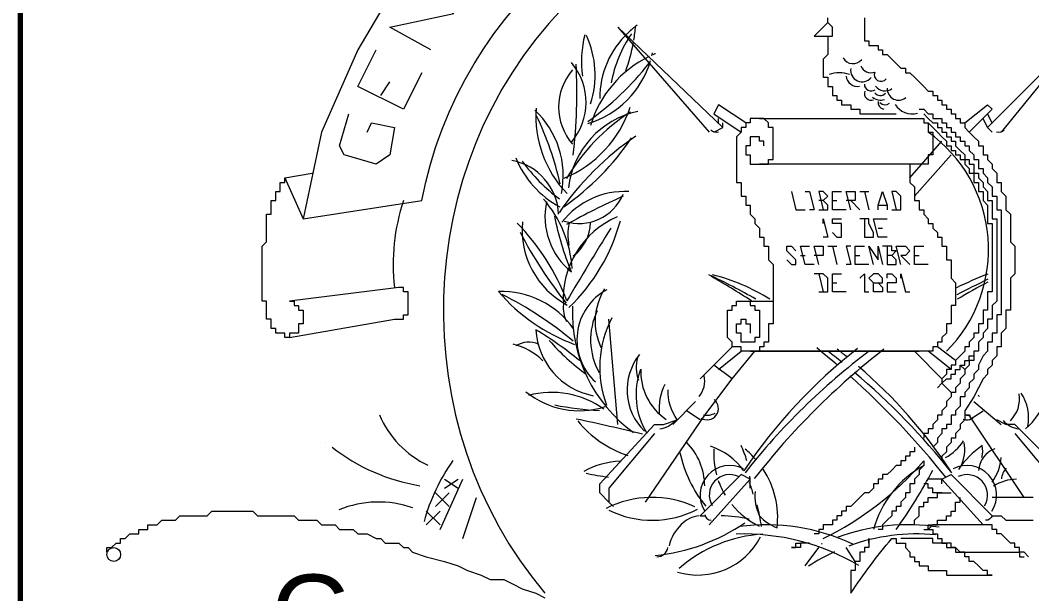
# Model space of a CAD drawing. Header units: millimetres. Extents: x 2303 to 2390, y 1702 to 1834.
# Drawn here: x 2315.288 to 2319.044, y 1825.495 to 1827.623 of the extents above; entities that cross this region are included whole.
import ezdxf

# ---------------------------------------------------------------- set-up
doc = ezdxf.new("R2010")
doc.units = ezdxf.units.MM
doc.layers.add('PDF_0', color=7, linetype='Continuous')
doc.layers.add('PDF_Text', color=7, linetype='Continuous')
doc.styles.add('PDF TimesNewRomanPS-BoldMT', font='arial.ttf')

msp = doc.modelspace()

# ---------------------------------------------------------------- linework, layer by layer
at = {"layer": 'PDF_0', "lineweight": 70}
msp.add_lwpolyline([(2315.2881, 1829.7323), (2315.2881, 1705.775), (2385.6706, 1705.775), (2385.6706, 1829.7323)], close=True, dxfattribs=at)
at = {"layer": 'PDF_0', "lineweight": 9}
msp.add_lwpolyline([(2319.8458, 1826.9536), (2320.3033, 1826.8858), (2320.2186, 1827.2077), (2320.1, 1827.5127), (2319.9306, 1827.8008), (2319.7103, 1828.0549), (2319.4731, 1828.2582), (2319.6764, 1828.5801), (2319.3714, 1828.7665), (2319.0326, 1828.9021), (2318.6767, 1829.0037), (2318.3209, 1829.0207), (2317.9482, 1829.0037), (2317.5924, 1828.9021), (2317.2705, 1828.7665), (2316.9485, 1828.5801), (2317.1688, 1828.2582), (2316.9146, 1828.0549), (2316.7113, 1827.8008), (2316.5419, 1827.5127), (2316.4063, 1827.2077), (2316.3386, 1826.8858), (2316.7791, 1826.9536, -0.825154)], format="xyb", close=True, dxfattribs=at)
for points in [[(2316.813, 1827.5127), (2316.6605, 1827.5974), (2316.8977, 1827.6483), (2316.7283, 1827.733)], [(2318.2871, 1827.6144), (2318.2871, 1827.6313)], [(2318.4226, 1827.6313), (2318.4226, 1827.6144), (2318.4226, 1827.5974), (2318.4226, 1827.5805), (2318.4226, 1827.5636), (2318.4226, 1827.5466), (2318.4395, 1827.5466), (2318.4395, 1827.5297), (2318.4565, 1827.5297), (2318.4734, 1827.5297), (2318.4734, 1827.5127), (2318.4904, 1827.5127), (2318.4904, 1827.4958), (2318.5073, 1827.4958), (2318.5243, 1827.4788), (2318.5412, 1827.4619), (2318.5581, 1827.4449), (2318.5751, 1827.4449), (2318.5751, 1827.428), (2318.592, 1827.428), (2318.609, 1827.4111), (2318.6259, 1827.3941), (2318.6429, 1827.3772), (2318.6598, 1827.3602), (2318.6767, 1827.3602), (2318.6767, 1827.3433), (2318.6937, 1827.3433), (2318.6937, 1827.3263), (2318.7106, 1827.3263), (2318.7106, 1827.3094), (2318.7276, 1827.3094), (2318.7276, 1827.2925), (2318.7445, 1827.2925), (2318.7445, 1827.2755), (2318.7615, 1827.2755), (2318.7615, 1827.2586), (2318.7784, 1827.2586), (2318.7784, 1827.2416), (2318.7954, 1827.2416), (2318.7954, 1827.2247), (2318.8123, 1827.2077), (2318.8292, 1827.1908), (2318.8462, 1827.1739), (2318.8462, 1827.1569), (2318.8631, 1827.1569), (2318.8631, 1827.14), (2318.8631, 1827.123), (2318.8801, 1827.123), (2318.8801, 1827.1061), (2318.897, 1827.0891), (2318.897, 1827.0722), (2318.914, 1827.0553), (2318.914, 1827.0383), (2318.914, 1827.0214), (2318.9309, 1827.0214), (2318.9309, 1827.0044), (2318.9309, 1826.9875), (2318.9478, 1826.9705), (2318.9478, 1826.9536), (2318.9478, 1826.9366), (2318.9478, 1826.9197), (2318.9648, 1826.9028), (2318.9648, 1826.8858), (2318.9648, 1826.8689), (2318.9648, 1826.8519), (2318.9648, 1826.835), (2318.9648, 1826.818), (2318.9648, 1826.8011), (2318.9817, 1826.7842), (2318.9817, 1826.7672), (2318.9817, 1826.7503), (2318.9817, 1826.7333), (2318.9817, 1826.7164), (2318.9817, 1826.6994), (2318.9817, 1826.6825), (2318.9648, 1826.6656), (2318.9648, 1826.6486), (2318.9648, 1826.6317), (2318.9648, 1826.6147), (2318.9648, 1826.5978), (2318.9648, 1826.5808), (2318.9648, 1826.5639), (2318.9648, 1826.547), (2318.9478, 1826.547), (2318.9478, 1826.53), (2318.9478, 1826.5131), (2318.9478, 1826.4961), (2318.9478, 1826.4792), (2318.9309, 1826.4622), (2318.9309, 1826.4453), (2318.9309, 1826.4283), (2318.9309, 1826.4114), (2318.914, 1826.4114), (2318.914, 1826.3945), (2318.914, 1826.3775), (2318.897, 1826.3606), (2318.897, 1826.3436), (2318.8801, 1826.3267), (2318.8801, 1826.3097), (2318.8631, 1826.2928), (2318.8462, 1826.2589), (2318.8292, 1826.225), (2318.7954, 1826.1742), (2318.7954, 1826.1573), (2318.7954, 1826.1403), (2318.7784, 1826.1234), (2318.7784, 1826.1064), (2318.7615, 1826.0895), (2318.7615, 1826.0725), (2318.7445, 1826.0725), (2318.7445, 1826.0556), (2318.7276, 1826.0387), (2318.7276, 1826.0217), (2318.7106, 1826.0048), (2318.7106, 1825.9878)], [(2317.8635, 1827.2077), (2317.8974, 1827.2247), (2317.5077, 1827.5974), (2317.8465, 1827.2077)], [(2318.2871, 1827.5636), (2318.2871, 1827.5466), (2318.2871, 1827.5297), (2318.2871, 1827.5127), (2318.2871, 1827.4958), (2318.2701, 1827.4788), (2318.2701, 1827.4619), (2318.2701, 1827.4449), (2318.2701, 1827.428), (2318.2701, 1827.4111), (2318.2871, 1827.4111), (2318.2871, 1827.3941), (2318.2871, 1827.3772), (2318.304, 1827.3772), (2318.304, 1827.3602), (2318.304, 1827.3433), (2318.3209, 1827.3433), (2318.3209, 1827.3263), (2318.3379, 1827.3263), (2318.3379, 1827.3094), (2318.3548, 1827.3094), (2318.3718, 1827.3094), (2318.3718, 1827.2925), (2318.3887, 1827.2925), (2318.4057, 1827.2925), (2318.4057, 1827.2755), (2318.4226, 1827.2755), (2318.4395, 1827.2755), (2318.4565, 1827.2755), (2318.4734, 1827.2755), (2318.4904, 1827.2755), (2318.5073, 1827.2755), (2318.5243, 1827.2755), (2318.5412, 1827.2755)], [(2316.7791, 1827.428), (2316.7113, 1827.2925), (2316.5419, 1827.3772), (2316.6097, 1827.5127)], [(2318.897, 1827.2077), (2318.8801, 1827.2247), (2319.0834, 1827.428)], [(2316.6266, 1827.3433), (2316.6605, 1827.3941)], [(2319.0834, 1827.3941), (2318.9309, 1827.2077)], [(2317.9821, 1827.2416), (2317.8804, 1827.3094), (2317.8635, 1827.2755), (2317.9651, 1827.2077)], [(2318.7954, 1827.2416), (2318.8801, 1827.3094), (2318.897, 1827.2925), (2318.8123, 1827.2077)], [(2316.5758, 1827.2077), (2316.5927, 1827.2416), (2316.6774, 1827.2247), (2316.6605, 1827.123), (2316.6097, 1827.0891), (2316.4911, 1827.123), (2316.4741, 1827.1569), (2316.508, 1827.2755)], [(2318.6259, 1827.2925), (2318.6429, 1827.2925), (2318.6598, 1827.2755), (2318.6767, 1827.2755), (2318.6767, 1827.2586), (2318.6937, 1827.2586), (2318.7106, 1827.2586), (2318.7106, 1827.2416), (2318.7276, 1827.2416), (2318.7276, 1827.2247), (2318.7445, 1827.2247), (2318.7445, 1827.2077), (2318.7615, 1827.2077), (2318.7615, 1827.1908), (2318.7784, 1827.1908), (2318.7784, 1827.1739), (2318.7954, 1827.1739), (2318.7954, 1827.1569), (2318.8123, 1827.1569), (2318.8123, 1827.14), (2318.8292, 1827.123), (2318.8292, 1827.1061), (2318.8462, 1827.1061), (2318.8462, 1827.0891), (2318.8462, 1827.0722), (2318.8631, 1827.0722), (2318.8631, 1827.0553), (2318.8801, 1827.0383), (2318.8801, 1827.0214), (2318.897, 1827.0044), (2318.897, 1826.9875), (2318.897, 1826.9705), (2318.914, 1826.9705), (2318.914, 1826.9536), (2318.914, 1826.9366), (2318.914, 1826.9197), (2318.9309, 1826.9197), (2318.9309, 1826.9028), (2318.9309, 1826.8858), (2318.9309, 1826.8689), (2318.9309, 1826.8519), (2318.9309, 1826.835), (2318.9309, 1826.818), (2318.9309, 1826.8011), (2318.9309, 1826.7842), (2318.9309, 1826.7672), (2318.9309, 1826.7503), (2318.9309, 1826.7333), (2318.9309, 1826.7164), (2318.9309, 1826.6994), (2318.9309, 1826.6825), (2318.9309, 1826.6656), (2318.9309, 1826.6486), (2318.9309, 1826.6317), (2318.9309, 1826.6147), (2318.9309, 1826.5978), (2318.9309, 1826.5808), (2318.9309, 1826.5639), (2318.9309, 1826.547), (2318.9309, 1826.53), (2318.914, 1826.53), (2318.914, 1826.5131), (2318.914, 1826.4961), (2318.914, 1826.4792), (2318.914, 1826.4622), (2318.897, 1826.4622), (2318.897, 1826.4453), (2318.897, 1826.4283), (2318.8801, 1826.4283), (2318.8801, 1826.4114), (2318.8801, 1826.3945), (2318.8631, 1826.3775), (2318.8462, 1826.3436), (2318.8462, 1826.3267), (2318.8292, 1826.3097), (2318.8292, 1826.2928), (2318.8123, 1826.2759), (2318.8123, 1826.2589), (2318.7954, 1826.242), (2318.7954, 1826.225), (2318.7784, 1826.225), (2318.7784, 1826.2081), (2318.7784, 1826.1911), (2318.7615, 1826.1742), (2318.7615, 1826.1573), (2318.7445, 1826.1573), (2318.7445, 1826.1403), (2318.7445, 1826.1234), (2318.7276, 1826.1234), (2318.7276, 1826.1064), (2318.7106, 1826.1064), (2318.7106, 1826.0895), (2318.6937, 1826.0725), (2318.6937, 1826.0556), (2318.6767, 1826.0387)], [(2318.6429, 1827.2755), (2318.6598, 1827.2586), (2318.6767, 1827.2416), (2318.6937, 1827.2416), (2318.6937, 1827.2247), (2318.7106, 1827.2247), (2318.7106, 1827.2077), (2318.7276, 1827.2077), (2318.7276, 1827.1908), (2318.7445, 1827.1908), (2318.7445, 1827.1739), (2318.7615, 1827.1739), (2318.7615, 1827.1569), (2318.7784, 1827.14), (2318.7954, 1827.123), (2318.7954, 1827.1061), (2318.8123, 1827.1061), (2318.8123, 1827.0891), (2318.8292, 1827.0891), (2318.8292, 1827.0722), (2318.8292, 1827.0553), (2318.8462, 1827.0553), (2318.8462, 1827.0383), (2318.8631, 1827.0214), (2318.8631, 1827.0044), (2318.8801, 1826.9875), (2318.8801, 1826.9705), (2318.8801, 1826.9536), (2318.897, 1826.9536), (2318.897, 1826.9366), (2318.897, 1826.9197), (2318.897, 1826.9028), (2318.897, 1826.8858), (2318.914, 1826.8858), (2318.914, 1826.8689), (2318.914, 1826.8519), (2318.914, 1826.835), (2318.914, 1826.818), (2318.914, 1826.8011), (2318.914, 1826.7842), (2318.914, 1826.7672), (2318.914, 1826.7503), (2318.914, 1826.7333), (2318.914, 1826.7164), (2318.914, 1826.6994), (2318.914, 1826.6825), (2318.914, 1826.6656), (2318.914, 1826.6486), (2318.914, 1826.6317), (2318.914, 1826.6147), (2318.914, 1826.5978), (2318.914, 1826.5808), (2318.897, 1826.5639), (2318.897, 1826.547), (2318.897, 1826.53), (2318.897, 1826.5131), (2318.8801, 1826.5131), (2318.8801, 1826.4961), (2318.8801, 1826.4792), (2318.8631, 1826.4622), (2318.8631, 1826.4453), (2318.8462, 1826.4283), (2318.8462, 1826.4114), (2318.8462, 1826.3945), (2318.8292, 1826.3945), (2318.8292, 1826.3775), (2318.8292, 1826.3606), (2318.8123, 1826.3606), (2318.8123, 1826.3436), (2318.7954, 1826.3267), (2318.7954, 1826.3097), (2318.7784, 1826.2928), (2318.7784, 1826.2759), (2318.7615, 1826.2589), (2318.7615, 1826.242), (2318.7445, 1826.242), (2318.7445, 1826.225), (2318.7276, 1826.2081), (2318.7276, 1826.1911), (2318.7106, 1826.1742), (2318.7106, 1826.1573), (2318.6937, 1826.1573), (2318.6937, 1826.1403), (2318.6767, 1826.1234), (2318.6767, 1826.1064), (2318.6598, 1826.1064), (2318.6598, 1826.0895), (2318.6429, 1826.0895), (2318.6429, 1826.0725)], [(2318.897, 1827.2416), (2318.8801, 1827.2755)], [(2317.8804, 1827.2416), (2317.8804, 1827.2586)], [(2317.8974, 1827.2247), (2317.8974, 1827.2416)], [(2318.0498, 1827.1569), (2318.0498, 1827.1739), (2318.0329, 1827.1739), (2318.0329, 1827.1908), (2318.016, 1827.1908), (2317.999, 1827.1908), (2317.999, 1827.1739), (2317.999, 1827.1569), (2317.9821, 1827.1569), (2317.9821, 1827.14), (2317.9821, 1827.123), (2317.999, 1827.123), (2317.999, 1827.1061), (2317.999, 1827.0891), (2318.016, 1827.0891), (2318.0329, 1827.0891), (2318.0498, 1827.0891), (2318.0668, 1827.0891), (2318.0668, 1827.1061), (2318.0837, 1827.1061), (2318.0837, 1827.123), (2318.0837, 1827.14), (2318.0837, 1827.1569), (2318.0837, 1827.1739), (2318.0837, 1827.1908), (2318.0837, 1827.2077), (2318.0837, 1827.2247), (2318.0668, 1827.2247), (2318.0668, 1827.2416), (2318.0498, 1827.2586), (2318.0329, 1827.2586), (2318.016, 1827.2586), (2317.999, 1827.2586), (2317.999, 1827.2416), (2317.9821, 1827.2416), (2317.9821, 1827.2247), (2317.9651, 1827.2247), (2317.9651, 1827.2077), (2317.9482, 1827.1908), (2317.9482, 1827.1739), (2317.9482, 1827.1569), (2317.9482, 1827.14), (2317.9482, 1827.123), (2317.9482, 1827.1061), (2317.9482, 1827.0891), (2317.9482, 1827.0722), (2317.9482, 1827.0553), (2317.9482, 1827.0383), (2317.9482, 1827.0214), (2317.9651, 1827.0214), (2317.9651, 1827.0044), (2317.9651, 1826.9875), (2317.9651, 1826.9705), (2317.9821, 1826.9705), (2317.9821, 1826.9536), (2317.9821, 1826.9366), (2317.999, 1826.9366), (2317.999, 1826.9197), (2317.999, 1826.9028), (2318.016, 1826.8858), (2318.016, 1826.8689), (2318.0329, 1826.8519), (2318.0329, 1826.835), (2318.0329, 1826.818), (2318.0498, 1826.818), (2318.0498, 1826.8011), (2318.0498, 1826.7842), (2318.0668, 1826.7842), (2318.0668, 1826.7672), (2318.0668, 1826.7503), (2318.0668, 1826.7333), (2318.0837, 1826.7164), (2318.0837, 1826.6994), (2318.0837, 1826.6825), (2318.0837, 1826.6656), (2318.0837, 1826.6486), (2318.0837, 1826.6317), (2318.0837, 1826.6147), (2318.0837, 1826.5978), (2318.0837, 1826.5808), (2318.0837, 1826.5639), (2318.0837, 1826.547), (2318.0837, 1826.53), (2318.0837, 1826.5131), (2318.0837, 1826.4961), (2318.0668, 1826.4961), (2318.0668, 1826.4792), (2318.0668, 1826.4622), (2318.0668, 1826.4453), (2318.0668, 1826.4283), (2318.0498, 1826.4283), (2318.0498, 1826.4114), (2318.0329, 1826.4114), (2318.0329, 1826.3945), (2318.016, 1826.3945), (2317.999, 1826.3945), (2317.9821, 1826.3945), (2317.9651, 1826.3945), (2317.9651, 1826.4114), (2317.9482, 1826.4114), (2317.9312, 1826.4114), (2317.9312, 1826.4283), (2317.9143, 1826.4453), (2317.9143, 1826.4622), (2317.9143, 1826.4792), (2317.9143, 1826.4961), (2317.9143, 1826.5131), (2317.9143, 1826.53), (2317.9143, 1826.547), (2317.9312, 1826.547), (2317.9312, 1826.5639), (2317.9482, 1826.5639), (2317.9482, 1826.5808), (2317.9651, 1826.5808), (2317.9821, 1826.5808), (2317.999, 1826.5808), (2317.999, 1826.5639), (2318.016, 1826.5639), (2318.016, 1826.547), (2318.0329, 1826.547), (2318.0329, 1826.53), (2318.0329, 1826.5131), (2318.0329, 1826.4961), (2318.0329, 1826.4792), (2318.0329, 1826.4622), (2318.0329, 1826.4453), (2318.016, 1826.4453), (2318.016, 1826.4283), (2317.999, 1826.4283), (2317.9821, 1826.4283), (2317.9651, 1826.4283), (2317.9651, 1826.4453), (2317.9651, 1826.4622), (2317.9482, 1826.4622), (2317.9482, 1826.4792), (2317.9482, 1826.4961), (2317.9651, 1826.4961), (2317.9651, 1826.5131), (2317.9821, 1826.5131), (2317.9821, 1826.4961), (2317.999, 1826.4961), (2317.999, 1826.4792), (2317.999, 1826.4622)], [(2318.0329, 1827.2586), (2318.609, 1827.2586), (2318.6259, 1827.2586), (2318.6429, 1827.2586), (2318.6429, 1827.2416), (2318.6598, 1827.2416), (2318.6598, 1827.2247), (2318.6598, 1827.2077), (2318.6767, 1827.2077), (2318.6767, 1827.1908), (2318.6767, 1827.1739), (2318.6767, 1827.1569), (2318.6767, 1827.14), (2318.6767, 1827.123), (2318.6598, 1827.123), (2318.6598, 1827.1061), (2318.6598, 1827.0891), (2318.6429, 1827.0891), (2318.6259, 1827.0891), (2318.0329, 1827.0891)], [(2318.6598, 1827.2416), (2318.6767, 1827.2247), (2318.6937, 1827.2077), (2318.7106, 1827.1908), (2318.7276, 1827.1739), (2318.7276, 1827.1569), (2318.7445, 1827.1569), (2318.7445, 1827.14), (2318.7615, 1827.14), (2318.7615, 1827.123), (2318.7784, 1827.123), (2318.7784, 1827.1061), (2318.7954, 1827.1061), (2318.7954, 1827.0891), (2318.8123, 1827.0722), (2318.8123, 1827.0553), (2318.8292, 1827.0553), (2318.8292, 1827.0383), (2318.8292, 1827.0214), (2318.8462, 1827.0214), (2318.8462, 1827.0044), (2318.8462, 1826.9875), (2318.8631, 1826.9875), (2318.8631, 1826.9705), (2318.8631, 1826.9536), (2318.8801, 1826.9366), (2318.8801, 1826.9197), (2318.8801, 1826.9028), (2318.8801, 1826.8858), (2318.8801, 1826.8689), (2318.897, 1826.8689), (2318.897, 1826.8519), (2318.897, 1826.835), (2318.897, 1826.818), (2318.897, 1826.8011), (2318.897, 1826.7842), (2318.897, 1826.7672), (2318.897, 1826.7503), (2318.897, 1826.7333), (2318.897, 1826.7164), (2318.897, 1826.6994), (2318.897, 1826.6825), (2318.897, 1826.6656), (2318.897, 1826.6486), (2318.897, 1826.6317), (2318.897, 1826.6147), (2318.8801, 1826.6147), (2318.8801, 1826.5978), (2318.8801, 1826.5808), (2318.8801, 1826.5639), (2318.8801, 1826.547), (2318.8631, 1826.547), (2318.8631, 1826.53), (2318.8631, 1826.5131), (2318.8631, 1826.4961), (2318.8462, 1826.4961), (2318.8462, 1826.4792), (2318.8462, 1826.4622), (2318.8292, 1826.4622), (2318.8292, 1826.4453), (2318.8123, 1826.4283), (2318.8123, 1826.4114), (2318.7954, 1826.4114), (2318.7954, 1826.3945), (2318.7784, 1826.3775), (2318.7615, 1826.3606), (2318.7615, 1826.3436), (2318.7445, 1826.3436), (2318.7445, 1826.3267), (2318.7276, 1826.3267), (2318.7276, 1826.3097), (2318.7106, 1826.2928), (2318.7106, 1826.2759), (2318.6937, 1826.2589), (2318.7106, 1826.2759), (2318.7276, 1826.2928), (2318.7445, 1826.2928), (2318.7445, 1826.3097), (2318.7615, 1826.3097), (2318.7615, 1826.3267), (2318.7784, 1826.3267), (2318.7784, 1826.3436), (2318.7954, 1826.3436), (2318.7954, 1826.3606), (2318.8123, 1826.3606), (2318.8123, 1826.3775), (2318.8292, 1826.3775)], [(2318.8801, 1827.2247), (2318.8631, 1827.2586)], [(2318.592, 1827.0383), (2318.7106, 1827.1739)], [(2318.609, 1826.9705), (2318.7445, 1827.123)], [(2318.592, 1827.0891), (2318.592, 1827.0722), (2318.592, 1827.0553), (2318.592, 1827.0383), (2318.592, 1827.0214), (2318.609, 1827.0044), (2318.609, 1826.9875), (2318.609, 1826.9705), (2318.609, 1826.9536), (2318.6259, 1826.9536), (2318.6259, 1826.9366), (2318.6259, 1826.9197), (2318.6429, 1826.9197), (2318.6429, 1826.9028), (2318.6598, 1826.8858), (2318.6598, 1826.8689), (2318.6767, 1826.8689), (2318.6767, 1826.8519), (2318.6937, 1826.835), (2318.6937, 1826.818), (2318.7106, 1826.818), (2318.7106, 1826.8011), (2318.7106, 1826.7842), (2318.7276, 1826.7842), (2318.7276, 1826.7672), (2318.7276, 1826.7503), (2318.7276, 1826.7333), (2318.7445, 1826.7333), (2318.7445, 1826.7164), (2318.7445, 1826.6994), (2318.7445, 1826.6825), (2318.7445, 1826.6656), (2318.7615, 1826.6486), (2318.7615, 1826.6317), (2318.7615, 1826.6147), (2318.7615, 1826.5978), (2318.7615, 1826.5808), (2318.7615, 1826.5639), (2318.7445, 1826.5639), (2318.7445, 1826.547), (2318.7445, 1826.53), (2318.7445, 1826.5131), (2318.7445, 1826.4961), (2318.7276, 1826.4961), (2318.7276, 1826.4792), (2318.7276, 1826.4622), (2318.7106, 1826.4453), (2318.7106, 1826.4283), (2318.6937, 1826.4283), (2318.6937, 1826.4114), (2318.6767, 1826.4114), (2318.6767, 1826.3945), (2318.6598, 1826.3945), (2318.6429, 1826.3945), (2318.6259, 1826.3945)], [(2316.2708, 1827.0383), (2316.3725, 1827.0553)], [(2316.2877, 1826.4453), (2316.6774, 1826.5131), (2316.6944, 1826.5131), (2316.7113, 1826.5131), (2316.7113, 1826.53), (2316.7283, 1826.53), (2316.7283, 1826.547), (2316.7283, 1826.5639), (2316.7283, 1826.5808), (2316.7283, 1826.5978), (2316.7283, 1826.6147), (2316.7113, 1826.6147), (2316.7113, 1826.6317), (2316.6944, 1826.6317), (2316.2877, 1826.5808), (2316.3047, 1826.5808), (2316.3047, 1826.5639), (2316.3216, 1826.5639), (2316.3216, 1826.547), (2316.3386, 1826.547), (2316.3386, 1826.53), (2316.3386, 1826.5131), (2316.3386, 1826.4961), (2316.3216, 1826.4961), (2316.3216, 1826.4792), (2316.3216, 1826.4622), (2316.3047, 1826.4622), (2316.2877, 1826.4622), (2316.2877, 1826.4453), (2316.2708, 1826.4453), (2316.2708, 1826.4622), (2316.2539, 1826.4622), (2316.2369, 1826.4622), (2316.2369, 1826.4792), (2316.22, 1826.4792), (2316.22, 1826.4961), (2316.22, 1826.5131), (2316.203, 1826.5131), (2316.203, 1826.53), (2316.203, 1826.547), (2316.203, 1826.5639), (2316.203, 1826.5808), (2316.1861, 1826.5808), (2316.1861, 1826.5978), (2316.1861, 1826.6147), (2316.1861, 1826.6317), (2316.1861, 1826.6486), (2316.1861, 1826.6656), (2316.1861, 1826.6825), (2316.1861, 1826.6994), (2316.1861, 1826.7164), (2316.1861, 1826.7333), (2316.1861, 1826.7503), (2316.1861, 1826.7672), (2316.1861, 1826.7842), (2316.203, 1826.8011), (2316.203, 1826.818), (2316.203, 1826.835), (2316.203, 1826.8519), (2316.203, 1826.8689), (2316.203, 1826.8858), (2316.203, 1826.9028), (2316.22, 1826.9028), (2316.22, 1826.9197), (2316.22, 1826.9366), (2316.22, 1826.9536), (2316.2369, 1826.9536), (2316.2369, 1826.9705), (2316.2369, 1826.9875), (2316.2539, 1826.9875), (2316.2539, 1827.0044), (2316.2539, 1827.0214), (2316.2708, 1827.0214), (2316.2708, 1827.0383), (2316.3386, 1826.8858)], [(2318.1515, 1826.9875), (2318.1685, 1826.9197), (2318.2023, 1826.9197)], [(2318.2023, 1826.9875), (2318.2193, 1826.9875), (2318.2362, 1826.9197), (2318.2193, 1826.9197)], [(2318.2701, 1826.9536), (2318.2871, 1826.9705), (2318.2701, 1826.9875), (2318.2532, 1826.9875), (2318.2701, 1826.9197)], [(2318.3548, 1826.9197), (2318.304, 1826.9197), (2318.304, 1826.9875), (2318.3379, 1826.9875)], [(2318.3718, 1826.9197), (2318.3548, 1826.9875), (2318.3887, 1826.9875), (2318.3887, 1826.9705), (2318.3887, 1826.9536), (2318.3548, 1826.9536)], [(2318.4057, 1826.9875), (2318.4395, 1826.9875)], [(2318.4226, 1826.9875), (2318.4395, 1826.9197)], [(2318.4734, 1826.9197), (2318.4734, 1826.9366), (2318.4904, 1826.9875), (2318.5073, 1826.9366), (2318.5073, 1826.9197)], [(2318.5243, 1826.9197), (2318.5581, 1826.9197), (2318.5581, 1826.9366), (2318.5581, 1826.9705), (2318.5412, 1826.9875), (2318.5243, 1826.9875), (2318.5412, 1826.9197)], [(2318.2532, 1826.9197), (2318.2871, 1826.9197), (2318.2871, 1826.9366), (2318.2701, 1826.9536), (2318.2532, 1826.9536)], [(2318.304, 1826.9536), (2318.3209, 1826.9536)], [(2318.3718, 1826.9536), (2318.4057, 1826.9197)], [(2318.4734, 1826.9366), (2318.5073, 1826.9366)], [(2318.2701, 1826.8689), (2318.2701, 1826.8858), (2318.2871, 1826.818), (2318.2701, 1826.818)], [(2318.304, 1826.835), (2318.3209, 1826.818), (2318.3379, 1826.818), (2318.3379, 1826.835), (2318.3379, 1826.8519), (2318.3379, 1826.8689), (2318.304, 1826.8689), (2318.304, 1826.8858), (2318.3379, 1826.8858)], [(2318.4226, 1826.8858), (2318.4226, 1826.818), (2318.4565, 1826.818), (2318.4565, 1826.835), (2318.4395, 1826.8689), (2318.4395, 1826.8858), (2318.4057, 1826.8858)], [(2318.5073, 1826.818), (2318.4734, 1826.818), (2318.4565, 1826.8858), (2318.5073, 1826.8858)], [(2318.4734, 1826.8519), (2318.4904, 1826.8519)], [(2318.1346, 1826.7333), (2318.1515, 1826.7164), (2318.1685, 1826.7164), (2318.1685, 1826.7333), (2318.1346, 1826.7672), (2318.1346, 1826.7842), (2318.1515, 1826.7842), (2318.1685, 1826.7672)], [(2318.2362, 1826.7164), (2318.2023, 1826.7164), (2318.1854, 1826.7842), (2318.2193, 1826.7842)], [(2318.2532, 1826.7164), (2318.2362, 1826.7842), (2318.2701, 1826.7842), (2318.2701, 1826.7672), (2318.2701, 1826.7503), (2318.2362, 1826.7503)], [(2318.2871, 1826.7842), (2318.3209, 1826.7842)], [(2318.304, 1826.7842), (2318.3209, 1826.7164)], [(2318.3718, 1826.7842), (2318.3548, 1826.7842), (2318.3718, 1826.7164), (2318.3548, 1826.7164)], [(2318.4395, 1826.7164), (2318.3887, 1826.7164), (2318.3887, 1826.7842), (2318.4226, 1826.7842)], [(2318.4565, 1826.7164), (2318.4395, 1826.7842), (2318.4734, 1826.7333), (2318.4734, 1826.7842), (2318.4904, 1826.7164)], [(2318.5243, 1826.7503), (2318.5412, 1826.7672), (2318.5243, 1826.7672), (2318.5243, 1826.7842), (2318.4904, 1826.7842)], [(2318.5073, 1826.7842), (2318.5073, 1826.7164), (2318.5412, 1826.7164), (2318.5412, 1826.7333), (2318.5243, 1826.7503), (2318.5073, 1826.7503)], [(2318.5581, 1826.7164), (2318.5412, 1826.7842), (2318.5751, 1826.7842), (2318.592, 1826.7672), (2318.5751, 1826.7503), (2318.5581, 1826.7503), (2318.592, 1826.7164)], [(2318.6598, 1826.7164), (2318.609, 1826.7164), (2318.609, 1826.7842), (2318.6429, 1826.7842)], [(2318.1854, 1826.7503), (2318.2023, 1826.7503)], [(2318.3887, 1826.7503), (2318.4057, 1826.7503)], [(2318.609, 1826.7503), (2318.6259, 1826.7503)], [(2318.2532, 1826.6147), (2318.2871, 1826.6147), (2318.2871, 1826.6656), (2318.2701, 1826.6825), (2318.2362, 1826.6825)], [(2318.2532, 1826.6825), (2318.2701, 1826.6147)], [(2318.3548, 1826.6147), (2318.304, 1826.6147), (2318.304, 1826.6825), (2318.3379, 1826.6825)], [(2318.4057, 1826.6656), (2318.4226, 1826.6825), (2318.4226, 1826.6147), (2318.4395, 1826.6147)], [(2318.4734, 1826.6486), (2318.4904, 1826.6317), (2318.4904, 1826.6147), (2318.4734, 1826.6147), (2318.4565, 1826.6147), (2318.4565, 1826.6317), (2318.4565, 1826.6486), (2318.4734, 1826.6486), (2318.4904, 1826.6486), (2318.4904, 1826.6656), (2318.4734, 1826.6825), (2318.4565, 1826.6825), (2318.4395, 1826.6656), (2318.4565, 1826.6486)], [(2318.5073, 1826.6656), (2318.5073, 1826.6825), (2318.5243, 1826.6825), (2318.5412, 1826.6656), (2318.5412, 1826.6486), (2318.5073, 1826.6486), (2318.5073, 1826.6317), (2318.5073, 1826.6147), (2318.5412, 1826.6147)], [(2318.5581, 1826.6656), (2318.5581, 1826.6825), (2318.5751, 1826.6147), (2318.592, 1826.6147)], [(2318.304, 1826.6486), (2318.3209, 1826.6486)], [(2317.9821, 1826.5808), (2318.0837, 1826.5808)], [(2317.5077, 1826.1234), (2317.4738, 1826.5131)], [(2317.8126, 1826.2928), (2317.9312, 1826.4114)], [(2318.7615, 1826.3606), (2318.6937, 1826.4114)], [(2317.6093, 1825.8353), (2317.8296, 1826.1573), (2317.9312, 1826.2928), (2318.016, 1826.3945)], [(2317.8804, 1826.3267), (2317.9651, 1826.3945)], [(2318.7106, 1826.2928), (2318.609, 1826.3945)], [(2318.7445, 1826.3267), (2318.6598, 1826.3945)], [(2317.9312, 1826.2928), (2317.8635, 1826.3436)], [(2318.7954, 1826.3267), (2318.7784, 1826.3436)], [(2318.7445, 1826.242), (2318.7106, 1826.2759)], [(2317.7957, 1826.2081), (2317.711, 1826.1234)], [(2318.8292, 1826.2081), (2318.9309, 1826.1234)], [(2317.8126, 1826.1403), (2317.7618, 1826.1742)], [(2319.0156, 1825.8523), (2318.8123, 1826.1573), (2318.7954, 1826.1573)], [(2318.8123, 1826.1403), (2318.8631, 1826.1742)], [(2319.1512, 1825.8353), (2319.202, 1825.8692), (2319.202, 1825.9031), (2318.9817, 1826.1234), (2318.9478, 1826.1234), (2318.914, 1826.1403)], [(2317.6432, 1826.0895), (2317.4738, 1825.8862), (2317.4738, 1825.8353), (2317.4907, 1825.8184)], [(2318.9817, 1826.0895), (2319.1512, 1825.8862), (2319.1512, 1825.8353), (2319.1342, 1825.8184)], [(2316.4233, 1826.0556), (2316.4233, 1826.0556)], [(2318.609, 1826.0387), (2318.609, 1826.0217), (2318.592, 1826.0217), (2318.592, 1826.0048), (2318.5751, 1826.0048), (2318.5751, 1825.9878), (2318.5581, 1825.9878), (2318.5581, 1825.9709), (2318.5412, 1825.9709), (2318.5243, 1825.9539), (2318.5073, 1825.937), (2318.4904, 1825.937), (2318.4904, 1825.92), (2318.4734, 1825.92), (2318.4734, 1825.9031), (2318.4565, 1825.9031), (2318.4565, 1825.8862), (2318.4395, 1825.8692), (2318.4226, 1825.8692), (2318.4057, 1825.8523), (2318.3887, 1825.8353), (2318.3718, 1825.8184), (2318.3548, 1825.8184), (2318.3548, 1825.8014), (2318.3379, 1825.8014), (2318.3379, 1825.7845), (2318.3209, 1825.7845), (2318.3209, 1825.7676), (2318.304, 1825.7676), (2318.304, 1825.7506), (2318.2871, 1825.7506), (2318.2701, 1825.7506), (2318.2701, 1825.7337), (2318.2532, 1825.7337), (2318.2532, 1825.7167), (2318.2362, 1825.7167)], [(2316.8469, 1825.7337), (2316.9316, 1825.92)], [(2318.7106, 1825.9031), (2318.7106, 1825.92), (2318.6937, 1825.92), (2318.6767, 1825.92), (2318.6598, 1825.92)], [(2318.7106, 1825.8692), (2318.6937, 1825.8692), (2318.6767, 1825.8692), (2318.6767, 1825.8862), (2318.6598, 1825.8862), (2318.6598, 1825.9031), (2318.6429, 1825.9031)], [(2316.9316, 1825.6998), (2316.9824, 1825.8523)], [(2318.609, 1825.7506), (2318.609, 1825.7676), (2318.6259, 1825.7845), (2318.6259, 1825.8014), (2318.6259, 1825.8184), (2318.6429, 1825.8184), (2318.6429, 1825.8353), (2318.6598, 1825.8353), (2318.6598, 1825.8523), (2318.6767, 1825.8523), (2318.6937, 1825.8523), (2318.6937, 1825.8692), (2318.7106, 1825.8692), (2318.7276, 1825.8692), (2318.7445, 1825.8692)], [(2318.6429, 1825.7337), (2318.6598, 1825.7337), (2318.6598, 1825.7506), (2318.6767, 1825.7506), (2318.6937, 1825.7506), (2318.6937, 1825.7676), (2318.7106, 1825.7676), (2318.7276, 1825.7676), (2318.7276, 1825.7845), (2318.7445, 1825.7845), (2318.7445, 1825.8014), (2318.7615, 1825.8014), (2318.7615, 1825.8184), (2318.7615, 1825.8353), (2318.7784, 1825.8353), (2318.7784, 1825.8523)], [(2319.0495, 1825.8523), (2319.0326, 1825.8523), (2319.0156, 1825.8523), (2318.9987, 1825.8523), (2318.9817, 1825.8523), (2318.9648, 1825.8523), (2318.9478, 1825.8523), (2318.9309, 1825.8523), (2318.914, 1825.8523), (2318.897, 1825.8523)], [(2315.61, 1825.649), (2315.61, 1825.6659), (2315.627, 1825.6659), (2315.6439, 1825.6828), (2315.6608, 1825.6828), (2315.6608, 1825.6998), (2315.6778, 1825.6998), (2315.6947, 1825.7167), (2315.7117, 1825.7167), (2315.7286, 1825.7167), (2315.7286, 1825.7337), (2315.7456, 1825.7337), (2315.7625, 1825.7337), (2315.7625, 1825.7506), (2315.7794, 1825.7506), (2315.7964, 1825.7506), (2315.8133, 1825.7676), (2315.8303, 1825.7676), (2315.8472, 1825.7676), (2315.8642, 1825.7676), (2315.8811, 1825.7845), (2315.898, 1825.7845), (2315.915, 1825.7845), (2315.9319, 1825.7845), (2315.9489, 1825.7845), (2315.9658, 1825.7845), (2315.9828, 1825.7845), (2315.9997, 1825.8014), (2316.0166, 1825.8014), (2316.0336, 1825.8014), (2316.0505, 1825.8014), (2316.0675, 1825.8014), (2316.0844, 1825.8014), (2316.1014, 1825.8014), (2316.1183, 1825.8014), (2316.1353, 1825.8014), (2316.1522, 1825.8014), (2316.1691, 1825.7845), (2316.1861, 1825.7845), (2316.203, 1825.7845), (2316.22, 1825.7845), (2316.2369, 1825.7845), (2316.2539, 1825.7845), (2316.2708, 1825.7845), (2316.2877, 1825.7845), (2316.3047, 1825.7845), (2316.3216, 1825.7676), (2316.3386, 1825.7676), (2316.3555, 1825.7676), (2316.3725, 1825.7676), (2316.3894, 1825.7676), (2316.4063, 1825.7506), (2316.4233, 1825.7506), (2316.4402, 1825.7506), (2316.4572, 1825.7506), (2316.4741, 1825.7337), (2316.4911, 1825.7337), (2316.5249, 1825.7337), (2316.5419, 1825.7167), (2316.5588, 1825.7167), (2316.5758, 1825.7167), (2316.6097, 1825.6998), (2316.6266, 1825.6998), (2316.6436, 1825.6828), (2316.6605, 1825.6828), (2316.6944, 1825.6828), (2316.7113, 1825.6659), (2316.7283, 1825.6659), (2316.7452, 1825.649), (2316.796, 1825.632), (2316.8638, 1825.6151), (2316.9146, 1825.5981), (2316.9485, 1825.5812), (2316.9994, 1825.5642), (2317.0332, 1825.5473), (2317.0841, 1825.5473), (2317.118, 1825.5304), (2317.1519, 1825.5134), (2317.2027, 1825.4965), (2317.2366, 1825.4795)], [(2318.8801, 1825.8014), (2318.897, 1825.7845), (2318.914, 1825.7845), (2318.9309, 1825.7845), (2318.9478, 1825.7676), (2318.9648, 1825.7676), (2318.9817, 1825.7676), (2318.9987, 1825.7676), (2319.0156, 1825.7676), (2319.0326, 1825.7676), (2319.0495, 1825.7676)], [(2319.0326, 1825.632), (2319.0156, 1825.649), (2318.9987, 1825.649), (2318.9987, 1825.6659), (2318.9817, 1825.6659), (2318.9817, 1825.6828), (2318.9648, 1825.6828), (2318.9478, 1825.6998), (2318.9309, 1825.7167), (2318.914, 1825.7167), (2318.914, 1825.7337), (2318.897, 1825.7337), (2318.897, 1825.7506), (2318.8801, 1825.7506), (2318.8631, 1825.7506), (2318.8462, 1825.7506), (2318.8292, 1825.7506), (2318.8123, 1825.7506), (2318.7954, 1825.7506), (2318.7784, 1825.7506), (2318.7615, 1825.7506), (2318.7445, 1825.7506), (2318.7276, 1825.7506), (2318.7106, 1825.7506), (2318.6937, 1825.7506), (2318.6767, 1825.7506), (2318.6598, 1825.7337), (2318.6767, 1825.7337), (2318.6767, 1825.7167), (2318.6937, 1825.7167), (2318.6937, 1825.6998), (2318.7106, 1825.6998), (2318.7106, 1825.6828), (2318.7276, 1825.6828), (2318.7276, 1825.6659), (2318.7445, 1825.6659), (2318.7615, 1825.6659), (2318.7615, 1825.649), (2318.7784, 1825.649), (2318.7954, 1825.649), (2318.8123, 1825.649), (2318.8292, 1825.649), (2318.8462, 1825.649), (2318.8631, 1825.649), (2318.8801, 1825.649), (2318.897, 1825.649), (2318.914, 1825.649), (2318.9309, 1825.649), (2318.9478, 1825.649), (2318.9648, 1825.649), (2318.9817, 1825.649), (2318.9987, 1825.649), (2318.9987, 1825.632), (2319.0156, 1825.632)], [(2318.2193, 1825.6828), (2318.2023, 1825.6828), (2318.1854, 1825.6828), (2318.1854, 1825.6659), (2318.1685, 1825.6659), (2318.1515, 1825.6659), (2318.1685, 1825.6659), (2318.1685, 1825.6828), (2318.1854, 1825.6828)], [(2318.2023, 1825.5981), (2318.2532, 1825.6659)], [(2318.3887, 1825.6151), (2318.3548, 1825.6659)]]:
    msp.add_lwpolyline(points, dxfattribs=at)
for points in [[(2318.2871, 1827.6144), (2318.2362, 1827.5636), (2318.2871, 1827.5636), (2318.304, 1827.5636), (2318.304, 1827.5974)], [(2318.6259, 1826.3945), (2317.999, 1826.3945)]]:
    msp.add_lwpolyline(points, close=True, dxfattribs=at)
for points in [[(2317.5789, 1827.6041, 0.033035), (2317.545, 1827.5765, 0.207569), (2317.4399, 1827.3322)], [(2318.409, 1827.4538, 0.390544), (2318.4613, 1827.4302, 0.893592), (2318.5034, 1827.406)], [(2317.2425, 1826.9498, 0.284201), (2317.3349, 1826.6894, -0.052268), (2317.2732, 1826.8961)], [(2317.5048, 1826.8931, 0.317306), (2317.305, 1826.5687, 0.152712), (2317.3168, 1826.5046)], [(2317.4809, 1826.8512, 0.006211), (2317.3178, 1826.5812, 0.103257), (2317.1335, 1826.8702)], [(2317.343, 1826.4784, 0.249854), (2317.0639, 1826.616, 0.127323), (2317.3465, 1826.4199)], [(2317.3651, 1826.3598, 0.035894), (2317.203, 1826.4745, 0.345789), (2317.416, 1826.2297)], [(2318.3975, 1826.4049, 0.079744), (2317.9748, 1825.951, 0.1597), (2317.8512, 1826.0419)], [(2317.6157, 1826.0889, -0.224258), (2317.5926, 1826.3282, 0.26377), (2317.687, 1826.1418)], [(2317.4738, 1825.8353), (2317.4399, 1825.8692), (2317.4399, 1825.9031), (2317.6432, 1826.1234), (2317.6771, 1826.1234), (2317.7279, 1826.1403, -0.165571), (2317.694, 1826.2516)], [(2318.8591, 1826.0008, 0.106034), (2318.86, 1826.0445, 0.09033), (2318.7721, 1825.9564)], [(2318.0165, 1825.8737, 0.139245), (2318.0325, 1825.7854, 0.135488), (2318.0987, 1825.7395, 0.174769), (2318.0464, 1825.9575)], [(2318.2701, 1825.6998, 0.101106), (2318.6429, 1825.9878), (2318.6429, 1825.9709), (2318.6259, 1825.9539), (2318.6259, 1825.937), (2318.609, 1825.92), (2318.609, 1825.9031), (2318.592, 1825.9031), (2318.592, 1825.8862), (2318.592, 1825.8692), (2318.5751, 1825.8692), (2318.5751, 1825.8523), (2318.5581, 1825.8353), (2318.5581, 1825.8184), (2318.5412, 1825.8184), (2318.5412, 1825.8014), (2318.5243, 1825.8014), (2318.5243, 1825.7845), (2318.5073, 1825.7676), (2318.4904, 1825.7506), (2318.4904, 1825.7337), (2318.4734, 1825.7337)], [(2317.8465, 1825.7506), (2317.999, 1825.92), (2317.9651, 1825.937), (2317.8126, 1825.7845, -0.010188), (2317.8328, 1825.7832)], [(2318.8631, 1825.7506), (2318.7106, 1825.92), (2318.7445, 1825.937), (2318.897, 1825.7845, -0.360588), (2318.8726, 1825.7676)], [(2317.8095, 1825.7839, 0.172819), (2317.7428, 1825.7519, 0.146669), (2317.6972, 1825.6721)], [(2318.4395, 1825.6828), (2318.4395, 1825.6998), (2318.4395, 1825.6828), (2318.4395, 1825.6659), (2318.4226, 1825.6659), (2318.4226, 1825.649), (2318.4057, 1825.649), (2318.4057, 1825.632), (2318.4057, 1825.6151), (2318.3887, 1825.6151), (2318.3887, 1825.5981), (2318.3887, 1825.5812), (2318.3718, 1825.5812), (2318.3718, 1825.5642), (2318.3718, 1825.5473), (2318.3718, 1825.5304), (2318.3718, 1825.5134), (2318.3718, 1825.4965, -0.027252), (2318.5243, 1825.6998), (2318.5412, 1825.6998), (2318.5412, 1825.6828), (2318.5581, 1825.6828), (2318.5751, 1825.6828), (2318.5751, 1825.6659), (2318.592, 1825.649), (2318.592, 1825.632), (2318.609, 1825.632), (2318.609, 1825.6151), (2318.6259, 1825.6151), (2318.6259, 1825.5981), (2318.6429, 1825.5981), (2318.6598, 1825.5981), (2318.6598, 1825.5812), (2318.6767, 1825.5812), (2318.6937, 1825.5812), (2318.7106, 1825.5812), (2318.7276, 1825.5812), (2318.7276, 1825.5642), (2318.7445, 1825.5642), (2318.7615, 1825.5642), (2318.7784, 1825.5642), (2318.7954, 1825.5642), (2318.8123, 1825.5642), (2318.8292, 1825.5642), (2318.8462, 1825.5642), (2318.8631, 1825.5642), (2318.8801, 1825.5642), (2318.897, 1825.5642), (2318.8801, 1825.5642), (2318.8801, 1825.5812), (2318.8631, 1825.5812), (2318.8462, 1825.5981), (2318.8292, 1825.6151), (2318.8123, 1825.6151), (2318.8123, 1825.632), (2318.7954, 1825.632), (2318.7954, 1825.649), (2318.7784, 1825.649), (2318.7615, 1825.6659), (2318.7445, 1825.6659), (2318.7445, 1825.6828), (2318.7276, 1825.6828), (2318.7106, 1825.6828), (2318.6937, 1825.6828), (2318.6767, 1825.6828), (2318.6767, 1825.6998), (2318.6598, 1825.6998), (2318.6429, 1825.6998), (2318.6259, 1825.6998), (2318.609, 1825.6998), (2318.592, 1825.6998), (2318.5751, 1825.6998), (2318.5581, 1825.6998)]]:
    msp.add_lwpolyline(points, format="xyb", dxfattribs=at)
at = {"layer": 'PDF_0', "lineweight": 20}
for points in [[(2316.8638, 1825.8862), (2316.9146, 1825.92)], [(2316.8638, 1825.92), (2316.9146, 1825.8862)], [(2316.8808, 1825.9031), (2316.8808, 1825.9031)], [(2316.8299, 1825.8184), (2316.8808, 1825.8692)], [(2316.8299, 1825.8692), (2316.8808, 1825.8184)], [(2316.796, 1825.7506), (2316.8469, 1825.8014)], [(2316.796, 1825.8014), (2316.8469, 1825.7506)], [(2316.8638, 1825.8353), (2316.8638, 1825.8353)], [(2316.8299, 1825.7676), (2316.8299, 1825.7676)]]:
    msp.add_lwpolyline(points, dxfattribs=at)
at = {"layer": 'PDF_0', "lineweight": 9}
msp.add_circle((2315.6354, 1825.6405), 0.0254, dxfattribs=at)
for centre, radius, start, end in [((2317.7703, 1827.4704), 0.3982, 165.6134, 188.0201), ((2317.9567, 1827.3009), 0.4829, 145.7281, 169.3314), ((2316.9225, 1827.6568), 0.6529, 350.4435, 355.1303), ((2317.0756, 1827.4195), 0.3473, 342.0754, 24.9778), ((2316.9229, 1827.6568), 0.6526, 340.0891, 349.6982), ((2317.2894, 1827.5735), 0.354, 346.4034, 348.2357), ((2317.795, 1827.1361), 0.3917, 112.1881, 113.7541), ((2317.1603, 1827.3179), 0.2287, 319.2413, 40.3027), ((2315.466, 1827.3518), 1.8892, 353.0072, 3.2685), ((2317.2959, 1827.572), 0.3473, 286.6055, 343.434), ((2316.7876, 1828.1142), 1.0589, 305.0291, 322.1192), ((2317.8042, 1827.1146), 0.4151, 115.7525, 163.4774), ((2318.3803, 1827.5043), 0.0424, 210.2645, 319.5485), ((2317.4992, 1827.3009), 0.2118, 139.444, 220.556), ((2318.3294, 1827.3179), 0.1101, 69.8376, 110.1624), ((2318.4141, 1827.4365), 0.0424, 170.1241, 322.193), ((2318.3972, 1827.4195), 0.0423, 185.5262, 280.4524), ((2318.448, 1827.3857), 0.0254, 180.0157, 305.368), ((2318.448, 1827.3518), 0.0254, 162.3974, 291.0048), ((2318.4819, 1827.3687), 0.0254, 215.587, 318.3054), ((2318.4988, 1827.4026), 0.0423, 214.4574, 308.5181), ((2318.5497, 1827.3687), 0.0424, 177.7394, 310.1521), ((2318.4819, 1827.3687), 0.0424, 227.6314, 290.9197), ((2318.4988, 1827.3179), 0.0254, 171.5621, 260.1427), ((2318.4988, 1827.3348), 0.0254, 222.9812, 310.5186), ((2318.6005, 1827.3518), 0.0762, 213.0963, 284.2788), ((2316.9739, 1827.0468), 0.3304, 348.3654, 47.1809), ((2317.6178, 1827.267), 0.4151, 175.9286, 223.8472), ((2316.1438, 1826.7588), 1.1775, 12.59, 25.6209), ((2317.1434, 1827.4365), 0.432, 292.4007, 341.6205), ((2317.9397, 1826.6741), 0.72, 122.3974, 149.8824), ((2317.6517, 1826.9621), 0.3304, 102.3812, 173.1779), ((2318.177, 1826.3012), 1.076, 124.0755, 145.6452), ((2317.8719, 1827.2332), 0.0254, 220.9617, 289.7128), ((2318.3485, 1826.7723), 0.5352, 315.0909, 54.4364), ((2318.9224, 1827.2332), 0.0254, 250.2872, 319.0383), ((2316.7367, 1827.7415), 0.9913, 305.0964, 325.9523), ((2317.0756, 1826.8943), 0.2118, 2.2978, 79.7263), ((2317.4653, 1827.2501), 0.3642, 202.2353, 241.4432), ((2317.6685, 1827.4702), 0.6352, 215.6037, 233.4402), ((2317.5331, 1826.691), 0.2965, 87.2315, 141.8888), ((2317.3636, 1827.0468), 0.1779, 251.8169, 336.9949), ((2318.634, 1824.5059), 2.7017, 114.1848, 119.1794), ((2317.4187, 1826.7164), 0.7461, 161.4622, 186.5198), ((2316.9062, 1826.674), 0.4321, 3.6744, 41.171), ((2317.4653, 1826.8435), 0.3134, 174.2982, 242.227), ((2317.4822, 1826.8265), 0.161, 164.6462, 193.5294), ((2316.8384, 1827.0637), 0.7031, 313.8344, 344.7846), ((2317.245, 1826.8773), 0.161, 306.9259, 358.1274), ((2318.5664, 1827.5719), 1.6009, 207.3334, 218.6014), ((2316.7721, 1824.4064), 2.513, 60.2248, 64.7128), ((2316.3456, 1824.0285), 3.0441, 57.0095, 60.3079), ((2317.6855, 1825.9792), 0.7202, 57.6199, 76.0844), ((2319.5995, 1824.8626), 1.9553, 111.5631, 115.2906), ((2319.9526, 1824.3933), 2.5086, 115.2864, 118.2339), ((2320.1605, 1824.2489), 2.7219, 118.026, 120.7755), ((2316.4655, 1825.386), 1.3643, 50.0613, 63.3511), ((2317.567, 1826.4368), 0.2118, 118.4699, 227.4235), ((2317.6517, 1826.5046), 0.2287, 147.926, 204.8728), ((2317.8889, 1826.5385), 0.5506, 177.566, 234.0043), ((2317.6517, 1826.4368), 0.2457, 154.1167, 209.4097), ((2317.8381, 1826.3352), 0.3982, 152.5124, 200.6978), ((2317.0587, 1826.1827), 0.2456, 46.0271, 75.8393), ((2317.1773, 1826.3352), 0.0932, 67.6809, 121.5878), ((2317.9056, 1827.0127), 0.8723, 221.5267, 233.7198), ((2316.3472, 1824.0313), 3.0408, 49.4688, 51.3698), ((2317.7533, 1826.2504), 0.2118, 141.4545, 225.9064), ((2317.7194, 1826.3352), 0.144, 165.6013, 199.2977), ((2319.9559, 1824.3867), 2.516, 127.0019, 141.7624), ((2320.1592, 1824.2512), 2.7192, 127.7262, 142.0861), ((2316.7852, 1824.4056), 2.4922, 51.4074, 53.0046), ((2317.2022, 1824.9394), 1.8421, 51.2245, 52.5634), ((2317.1943, 1824.9289), 1.8552, 33.4143, 49.428), ((2318.8377, 1826.3182), 0.2796, 310.9023, 9.0526), ((2317.7364, 1826.2843), 0.0932, 321.5705, 12.3107), ((2316.3471, 1824.0309), 3.0413, 38.54, 48.3564), ((2316.7706, 1824.3867), 2.5161, 38.2374, 50.0752), ((2317.855, 1826.1827), 0.1949, 153.0026, 185.9431), ((2317.3636, 1826.4876), 0.3134, 230.8539, 287.92), ((2317.262, 1825.9116), 0.3304, 54.2361, 105.1661), ((2317.8381, 1826.1827), 0.0424, 237.5187, 51.2618), ((2318.9202, 1826.2827), 0.0904, 214.1779, 218.5068), ((2318.8885, 1826.2166), 0.1101, 313.7641, 10.3778), ((2318.8716, 1826.1488), 0.161, 347.8345, 34.2255), ((2317.4822, 1827.2161), 1.0419, 258.414, 267.6494), ((2316.957, 1826.3013), 0.3643, 203.0038, 244.7764), ((2316.06, 1819.9185), 6.3573, 75.99095, 78.26688), ((2317.8381, 1826.2166), 0.0593, 257.1705, 300.345), ((2318.8038, 1826.1827), 0.0424, 249.9633, 302.4762), ((2318.8038, 1826.2166), 0.0593, 267.8291, 282.8326), ((2317.6686, 1826.386), 0.3981, 218.815, 251.7152), ((2317.6517, 1826.1996), 0.0932, 276.8641, 318.2382), ((2319.0071, 1826.1996), 0.0932, 221.7618, 263.1359), ((2316.8892, 1826.6063), 0.7201, 231.9935, 260.5961), ((2317.6009, 1825.8946), 0.2287, 0.2299, 45.1602), ((2318.16, 1826.0132), 0.2965, 176.2646, 195.1779), ((2317.6519, 1825.8947), 0.3472, 15.5616, 25.6792), ((2317.77, 1825.7758), 0.3307, 41.4463, 50.7159), ((2318.6174, 1826.1827), 0.2118, 300.301, 325.1794), ((2318.6513, 1826.0302), 0.144, 334.5293, 10.1462), ((2318.9394, 1825.9455), 0.0932, 110.5457, 175.5166), ((2318.1938, 1826.1149), 0.4659, 191.8319, 219.3266), ((2318.753, 1826.0132), 0.1779, 323.9152, 356.0138), ((2317.4822, 1825.5727), 0.7201, 144.6673, 164.6624), ((2317.5331, 1825.6744), 0.3134, 93.1054, 118.9507), ((2317.9228, 1825.8607), 0.1101, 62.3611, 213.0124), ((2318.8314, 1825.631), 0.3887, 119.0091, 164.6764), ((2317.0121, 1826.8265), 1.8795, 324.4473, 332.3377), ((2318.8038, 1825.8607), 0.1101, 326.9876, 117.6389), ((2319.0072, 1825.9116), 0.0763, 139.8478, 173.1825), ((2317.6014, 1826.9658), 1.0458, 258.2961, 262.9482), ((2317.9228, 1825.8608), 0.0762, 64.5813, 210.7904), ((2318.1598, 1826.0132), 0.2963, 199.2944, 211.0729), ((2317.6515, 1825.8946), 0.3475, 358.6769, 6.1178), ((2318.8038, 1825.8607), 0.0762, 329.2096, 115.4187), ((2318.9902, 1825.7591), 0.1609, 90.9565, 122.9639), ((2317.7706, 1825.81), 0.2454, 12.6998, 23.3041), ((2317.6347, 1825.4711), 0.3812, 65.3527, 116.7188), ((2316.6181, 1825.4541), 0.3812, 70.4466, 112.6002), ((2317.6347, 1826.1318), 0.3643, 243.7314, 297.4664), ((2318.16, 1826.0132), 0.2965, 219.2874, 244.5393), ((2317.2447, 1825.6235), 0.8051, 8.6634, 14.4399), ((2317.855, 1825.793), 0.0254, 188.3658, 267.6807), ((2317.872, 1825.1835), 0.601, 78.1624, 88.2512), ((2317.5669, 1826.3691), 0.7371, 276.1371, 303.9902), ((2318.0583, 1824.9966), 0.754, 64.7477, 97.531), ((2318.5836, 1824.9967), 0.7539, 81.133, 110.4914), ((2317.8042, 1825.8269), 0.2626, 253.2063, 332.6503), ((2318.0752, 1825.2), 0.5167, 93.2998, 131.2439), ((2317.9736, 1824.8781), 0.8386, 59.303, 91.8473), ((2318.6175, 1824.9796), 0.7371, 84.5749, 110.0595), ((2317.6517, 1825.6744), 0.0424, 270.8998, 348.6574), ((2318.4682, 1825.2426), 0.4823, 114.7327, 115.3251), ((2318.6172, 1824.9802), 0.7365, 114.4983, 123.0628)]:
    msp.add_arc(centre, radius, start, end, dxfattribs=at)
msp.add_ellipse((2318.3125, 1826.5453), major_axis=(0, 1.5604), ratio=0.931245, start_param=3.975254, end_param=8.591117, dxfattribs=at)

# ---------------------------------------------------------------- texts
at = {"layer": 'PDF_Text', "insert": (2316.2205, 1825.4234), "char_height": 0.2813, "attachment_point": 4, "style": 'PDF TimesNewRomanPS-BoldMT'}
msp.add_mtext('G', dxfattribs=at)

doc.saveas('drawing.dxf')
